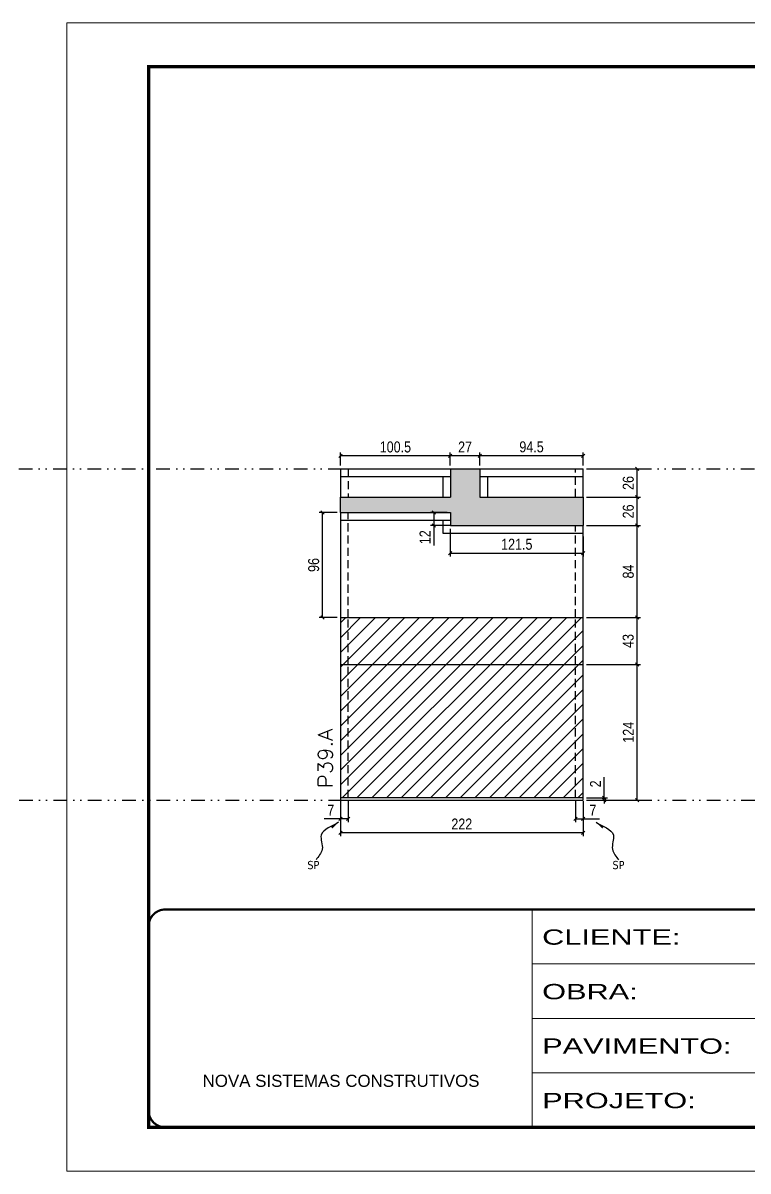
# Model space of a CAD drawing. Extents: x 13513 to 27878, y -21631 to 6985.
# Drawn here: x 19128 to 19791, y -7848 to -6798 of the extents above; entities that cross this region are included whole.
import ezdxf

# ---------------------------------------------------------------- set-up
doc = ezdxf.new("R2010")
doc.units = 0
for name, pattern in [('CONTINUO', [0]), ('DASHED', [0.75, 0.5, -0.25]), ('DIVIDE2', [0.625, 0.25, -0.125, 0, -0.125, 0, -0.125]), ('HIDDEN', [0.375, 0.25, -0.125])]:
    doc.linetypes.add(name, pattern=pattern)
for name, color, linetype in [('COTA', 241, 'Continuous'), ('Nível', 160, 'Continuous'), ('Painéis', 200, 'Continuous'), ('SARR_2.2x7', 40, 'Continuous'), ('Sarrafo de Pressão', 42, 'HIDDEN'), ('texto', 7, 'Continuous')]:
    doc.layers.add(name, color=color, linetype=linetype)
for name, color, linetype, lineweight in [('Folhas', 255, 'Continuous', 9), ('Hachura', 251, 'Continuous', 9), ('SARRAFO DE PRESSAO', 251, 'DASHED', 9), ('Texto Seção', 7, 'Continuous', 15)]:
    doc.layers.add(name, color=color, linetype=linetype, lineweight=lineweight)
doc.styles.add('ARIAL', font='arial.ttf')
doc.styles.add('COTA TECNICA', font='techl___.ttf', dxfattribs={"height": 10})
doc.styles.add('COTA TECNICA-50', font='techl___.ttf', dxfattribs={"height": 10})
doc.styles.add('REGUA-120', font='ROMANS.shx', dxfattribs={"height": 15})
doc.styles.get("Standard").update_dxf_attribs({"font": 'arial.ttf'})
doc.styles.add('Tecnologia', font='')
doc.styles.get('Tecnologia').set_extended_font_data('Forgotten Futurist')
doc.dimstyles.new('COTA PAINEL-50', dxfattribs={"dimtxt": 10, "dimasz": 3, "dimexe": 3, "dimexo": 3, "dimgap": 3, "dimtad": 1, "dimdec": 1, "dimzin": 12, "dimdsep": 46, "dimtxsty": 'COTA TECNICA-50', "dimblk1": 'OBLIQUE', "dimblk2": 'OBLIQUE', "dimsah": 1, "dimcen": 0.9, "dimclrd": 4, "dimclre": 4, "dimclrt": 240, "dimadec": 1, "dimazin": 3, "dimtfac": 1, "dimtdec": 1, "dimtmove": 0, "dimatfit": 3, "dimfxl": 1, "dimtolj": 1, "dimtzin": 12, "dimarcsym": 0})
doc.dimstyles.new('PAINEL', dxfattribs={"dimtxt": 10, "dimasz": 3, "dimexe": 3, "dimexo": 3, "dimgap": 3, "dimtad": 1, "dimdec": 1, "dimzin": 12, "dimdsep": 46, "dimtxsty": 'COTA TECNICA', "dimblk1": 'OBLIQUE', "dimblk2": 'OBLIQUE', "dimsah": 1, "dimcen": 0.9, "dimclrd": 4, "dimclre": 4, "dimclrt": 240, "dimadec": 1, "dimazin": 3, "dimtfac": 1, "dimtdec": 1, "dimtmove": 0, "dimatfit": 3, "dimfxl": 1, "dimtolj": 1, "dimtzin": 12, "dimarcsym": 0})
doc.dimstyles.get("Standard").update_dxf_attribs({"dimtxt": 0.18, "dimasz": 0.18, "dimexe": 0.18, "dimexo": 0.0625, "dimgap": 0.09, "dimtad": 0, "dimtih": 1, "dimtoh": 1, "dimdec": 4, "dimzin": 0, "dimdsep": 46, "dimtxsty": 'Standard', "dimcen": 0.09, "dimadec": 0, "dimazin": 0, "dimtfac": 1, "dimtdec": 4, "dimtofl": 0, "dimtmove": 0, "dimatfit": 3, "dimfxl": 1, "dimtolj": 1, "dimtzin": 0, "dimarcsym": 0})

# ---------------------------------------------------------------- blocks, each defined once
blk = doc.blocks.new('9999999999')
at = {"color": 30, "linetype": 'CONTINUO'}
for p, q in [((98564.6, 34230.2), (98564.6, 34429.4)), ((98564.6, 34379.6), (99584, 34379.6)), ((98564.6, 34329.8), (99488, 34329.8)), ((99584, 34329.8), (99488, 34329.8)), ((99488, 34329.8), (99488, 34230.2)), ((98564.6, 34280), (99488, 34280))]:
    blk.add_line(p, q, dxfattribs=at)
at = {"color": 30, "linetype": 'CONTINUO', "const_width": 2}
blk.add_lwpolyline([(99584, 34230.2), (99584, 34414.4, 0.414214), (99569, 34429.4), (98229, 34429.4, 0.414214), (98214, 34414.4), (98214, 34245.2, 0.414214), (98229, 34230.2), (99584, 34230.2)], format="xyb", dxfattribs=at)
at = {"layer": 'Folhas'}
blk.add_lwpolyline([(98139, 34190.2), (99624, 34190.2), (99624, 35240.2), (98139, 35240.2)], close=True, dxfattribs=at)
at = {"layer": 'Folhas', "color": 30, "const_width": 3}
blk.add_lwpolyline([(98214, 34230.2), (99584, 34230.2), (99584, 35200.2), (98214, 35200.2)], close=True, dxfattribs=at)
at = {"color": 7, "linetype": 'Continuous', "ltscale": 5, "style": 'ARIAL'}
for s, height, p in [('SKR', 15.48, (98837.7, 34393.1)), ('LEAF LOEFGREN', 15.483, (98837.7, 34343.3)), ('2° SUBSOLO INFERIOR', 15.483, (98837.7, 34293.5)), ('NOVA SISTEMAS CONSTRUTIVOS', 11.059, (98263.2, 34267.2)), ('PILARES', 15.48, (98837.7, 34243.7))]:
    blk.add_text(s, height=height, dxfattribs=at).set_placement(p)
at = {"layer": 'Folhas', "color": 7, "style": 'Tecnologia', "width": 1.5}
for s, p in [('CLIENTE:', (98573.7, 34397.2)), ('OBRA:', (98573.7, 34347.3)), ('PAVIMENTO:', (98573.7, 34297.5)), ('PROJETO:', (98573.7, 34247.7))]:
    blk.add_text(s, height=14, dxfattribs=at).set_placement(p)
blk = doc.blocks.new('_Oblique')
at = {"color": 0, "linetype": 'ByBlock', "lineweight": -2}
blk.add_line((-0.5, -0.5), (0.5, 0.5), dxfattribs=at)
blk = doc.blocks.new('*D2235')
at = {"layer": 'COTA', "color": 4, "lineweight": -2, "transparency": 16777216}
for p, q in [((19418.7, -7509.9), (19418.7, -7541.8)), ((19640.7, -7509.9), (19640.7, -7541.8)), ((19640.7, -7538.8), (19418.7, -7538.8))]:
    blk.add_line(p, q, dxfattribs=at)
at = {"layer": 'Defpoints', "color": 0, "transparency": 16777216}
for p in [(19418.7, -7506.9), (19640.7, -7506.9), (19418.7, -7538.8)]:
    blk.add_point(p, dxfattribs=at)
at = {"layer": 'COTA', "color": 4, "lineweight": -2, "transparency": 16777216, "xscale": 3, "yscale": 3, "zscale": 3, "rotation": 180}
blk.add_blockref('_Oblique', (19418.7, -7538.8), dxfattribs=at)
at = {"layer": 'COTA', "color": 4, "lineweight": -2, "transparency": 16777216, "xscale": 3, "yscale": 3, "zscale": 3}
blk.add_blockref('_Oblique', (19640.7, -7538.8), dxfattribs=at)
at = {"layer": 'COTA', "color": 240, "transparency": 16777216, "insert": (19529.7, -7530.8), "char_height": 10, "attachment_point": 5, "style": 'COTA TECNICA'}
blk.add_mtext('\\A1;222', dxfattribs=at)
blk = doc.blocks.new('*D2236')
at = {"layer": 'COTA', "color": 4, "lineweight": -2, "transparency": 16777216}
for p, q in [((19633.7, -7509.9), (19633.7, -7529.1)), ((19640.7, -7511.9), (19640.7, -7529.1)), ((19633.7, -7526.1), (19640.7, -7526.1)), ((19640.7, -7526.1), (19655.5, -7526.1))]:
    blk.add_line(p, q, dxfattribs=at)
at = {"layer": 'Defpoints', "color": 0, "transparency": 16777216}
for p in [(19633.7, -7506.9), (19640.7, -7508.9), (19640.7, -7526.1)]:
    blk.add_point(p, dxfattribs=at)
at = {"layer": 'COTA', "color": 4, "lineweight": -2, "transparency": 16777216, "xscale": 3, "yscale": 3, "zscale": 3, "rotation": 180}
blk.add_blockref('_Oblique', (19633.7, -7526.1), dxfattribs=at)
at = {"layer": 'COTA', "color": 4, "lineweight": -2, "transparency": 16777216, "xscale": 3, "yscale": 3, "zscale": 3}
blk.add_blockref('_Oblique', (19640.7, -7526.1), dxfattribs=at)
at = {"layer": 'COTA', "color": 240, "transparency": 16777216, "insert": (19649.6, -7518.1), "char_height": 10, "attachment_point": 5, "style": 'COTA TECNICA-50'}
blk.add_mtext('\\A1;7', dxfattribs=at)
blk = doc.blocks.new('*D2237')
at = {"layer": 'COTA', "color": 4, "lineweight": -2, "transparency": 16777216}
for p, q in [((19418.7, -7511.9), (19418.7, -7529.1)), ((19425.7, -7509.9), (19425.7, -7529.1)), ((19418.7, -7526.1), (19404, -7526.1)), ((19425.7, -7526.1), (19418.7, -7526.1))]:
    blk.add_line(p, q, dxfattribs=at)
at = {"layer": 'Defpoints', "color": 0, "transparency": 16777216}
for p in [(19425.7, -7506.9), (19418.7, -7508.9), (19418.7, -7526.1)]:
    blk.add_point(p, dxfattribs=at)
at = {"layer": 'COTA', "color": 4, "lineweight": -2, "transparency": 16777216, "xscale": 3, "yscale": 3, "zscale": 3, "rotation": 180}
blk.add_blockref('_Oblique', (19418.7, -7526.1), dxfattribs=at)
at = {"layer": 'COTA', "color": 4, "lineweight": -2, "transparency": 16777216, "xscale": 3, "yscale": 3, "zscale": 3}
blk.add_blockref('_Oblique', (19425.7, -7526.1), dxfattribs=at)
at = {"layer": 'COTA', "color": 240, "transparency": 16777216, "insert": (19409.9, -7518.1), "char_height": 10, "attachment_point": 5, "style": 'COTA TECNICA-50'}
blk.add_mtext('\\A1;7', dxfattribs=at)
blk = doc.blocks.new('*D2238')
at = {"layer": 'COTA', "color": 4, "lineweight": -2, "transparency": 16777216}
for p, q in [((19660, -7506.9), (19660, -7488.1)), ((19643.7, -7506.9), (19663, -7506.9)), ((19660, -7508.9), (19660, -7506.9)), ((19643.7, -7508.9), (19663, -7508.9)), ((19660, -7508.9), (19660, -7511.9))]:
    blk.add_line(p, q, dxfattribs=at)
at = {"layer": 'Defpoints', "color": 0, "transparency": 16777216}
for p in [(19640.7, -7506.9), (19640.7, -7508.9), (19660, -7508.9)]:
    blk.add_point(p, dxfattribs=at)
at = {"layer": 'COTA', "color": 4, "lineweight": -2, "transparency": 16777216, "xscale": 3, "yscale": 3, "zscale": 3}
for p, rotation in [((19660, -7506.9), 270), ((19660, -7508.9), 90)]:
    blk.add_blockref('_Oblique', p, dxfattribs=dict(at, rotation=rotation))
at = {"layer": 'COTA', "color": 240, "transparency": 16777216, "insert": (19652, -7494.1), "char_height": 10, "attachment_point": 5, "rotation": 90, "style": 'COTA TECNICA-50'}
blk.add_mtext('\\A1;2', dxfattribs=at)
blk = doc.blocks.new('*D2239')
at = {"layer": 'COTA', "color": 4, "lineweight": -2, "transparency": 16777216}
for p, q in [((19643.7, -7341.9), (19693.1, -7341.9)), ((19690.1, -7384.9), (19690.1, -7341.9)), ((19643.7, -7384.9), (19693.1, -7384.9))]:
    blk.add_line(p, q, dxfattribs=at)
at = {"layer": 'Defpoints', "color": 0, "transparency": 16777216}
for p in [(19640.7, -7341.9), (19690.1, -7341.9), (19640.7, -7384.9)]:
    blk.add_point(p, dxfattribs=at)
at = {"layer": 'COTA', "color": 4, "lineweight": -2, "transparency": 16777216, "xscale": 3, "yscale": 3, "zscale": 3}
for p, rotation in [((19690.1, -7341.9), 90), ((19690.1, -7384.9), 270)]:
    blk.add_blockref('_Oblique', p, dxfattribs=dict(at, rotation=rotation))
at = {"layer": 'COTA', "color": 240, "transparency": 16777216, "insert": (19681.9, -7363.4), "char_height": 10, "attachment_point": 5, "rotation": 90, "style": 'COTA TECNICA-50'}
blk.add_mtext('\\A1;43', dxfattribs=at)
blk = doc.blocks.new('*D2240')
at = {"layer": 'COTA', "color": 4, "linetype": 'ByBlock', "lineweight": -2, "transparency": 16777216}
for p, q in [((19643.7, -7384.9), (19693.1, -7384.9)), ((19690.1, -7508.9), (19690.1, -7384.9)), ((19643.7, -7508.9), (19693.1, -7508.9))]:
    blk.add_line(p, q, dxfattribs=at)
at = {"layer": 'Defpoints', "color": 0, "linetype": 'ByBlock', "transparency": 16777216}
for p in [(19640.7, -7384.9), (19690.1, -7384.9), (19640.7, -7508.9)]:
    blk.add_point(p, dxfattribs=at)
at = {"layer": 'COTA', "color": 4, "linetype": 'ByBlock', "lineweight": -2, "transparency": 16777216, "xscale": 3, "yscale": 3, "zscale": 3}
for p, rotation in [((19690.1, -7384.9), 90), ((19690.1, -7508.9), 270)]:
    blk.add_blockref('_Oblique', p, dxfattribs=dict(at, rotation=rotation))
at = {"layer": 'COTA', "color": 240, "linetype": 'ByBlock', "transparency": 16777216, "insert": (19682, -7446.9), "char_height": 10, "attachment_point": 5, "rotation": 90, "style": 'COTA TECNICA'}
blk.add_mtext('\\A1;124', dxfattribs=at)
blk = doc.blocks.new('*D2241')
at = {"layer": 'COTA', "color": 4, "linetype": 'ByBlock', "lineweight": -2, "transparency": 16777216}
for p, q in [((19643.7, -7384.9), (19693.1, -7384.9)), ((19690.1, -7508.9), (19690.1, -7384.9)), ((19643.7, -7508.9), (19693.1, -7508.9))]:
    blk.add_line(p, q, dxfattribs=at)
at = {"layer": 'Defpoints', "color": 0, "linetype": 'ByBlock', "transparency": 16777216}
for p in [(19640.7, -7384.9), (19690.1, -7384.9), (19640.7, -7508.9)]:
    blk.add_point(p, dxfattribs=at)
at = {"layer": 'COTA', "color": 4, "linetype": 'ByBlock', "lineweight": -2, "transparency": 16777216, "xscale": 3, "yscale": 3, "zscale": 3}
for p, rotation in [((19690.1, -7384.9), 90), ((19690.1, -7508.9), 270)]:
    blk.add_blockref('_Oblique', p, dxfattribs=dict(at, rotation=rotation))
at = {"layer": 'COTA', "color": 240, "linetype": 'ByBlock', "transparency": 16777216, "insert": (19682, -7446.9), "char_height": 10, "attachment_point": 5, "rotation": 90, "style": 'COTA TECNICA'}
blk.add_mtext('\\A1;124', dxfattribs=at)
blk = doc.blocks.new('*D2242')
at = {"layer": 'COTA', "color": 4, "lineweight": -2, "transparency": 16777216}
for p, q in [((19418.7, -7202.9), (19418.7, -7191.1)), ((19519.2, -7202.9), (19519.2, -7191.1)), ((19519.2, -7194.1), (19418.7, -7194.1))]:
    blk.add_line(p, q, dxfattribs=at)
at = {"layer": 'Defpoints', "color": 0, "transparency": 16777216}
for p in [(19418.7, -7194.1), (19418.7, -7205.9), (19519.2, -7205.9)]:
    blk.add_point(p, dxfattribs=at)
at = {"layer": 'COTA', "color": 4, "lineweight": -2, "transparency": 16777216, "xscale": 3, "yscale": 3, "zscale": 3, "rotation": 180}
blk.add_blockref('_Oblique', (19418.7, -7194.1), dxfattribs=at)
at = {"layer": 'COTA', "color": 4, "lineweight": -2, "transparency": 16777216, "xscale": 3, "yscale": 3, "zscale": 3}
blk.add_blockref('_Oblique', (19519.2, -7194.1), dxfattribs=at)
at = {"layer": 'COTA', "color": 240, "transparency": 16777216, "insert": (19469, -7186), "char_height": 10, "attachment_point": 5, "style": 'COTA TECNICA'}
blk.add_mtext('\\A1;100.5', dxfattribs=at)
blk = doc.blocks.new('*D2243')
at = {"layer": 'COTA', "color": 4, "lineweight": -2, "transparency": 16777216}
for p, q in [((19519.2, -7202.9), (19519.2, -7191.1)), ((19546.2, -7202.9), (19546.2, -7191.1)), ((19546.2, -7194.1), (19519.2, -7194.1))]:
    blk.add_line(p, q, dxfattribs=at)
at = {"layer": 'Defpoints', "color": 0, "transparency": 16777216}
for p in [(19519.2, -7194.1), (19519.2, -7205.9), (19546.2, -7205.9)]:
    blk.add_point(p, dxfattribs=at)
at = {"layer": 'COTA', "color": 4, "lineweight": -2, "transparency": 16777216, "xscale": 3, "yscale": 3, "zscale": 3, "rotation": 180}
blk.add_blockref('_Oblique', (19519.2, -7194.1), dxfattribs=at)
at = {"layer": 'COTA', "color": 4, "lineweight": -2, "transparency": 16777216, "xscale": 3, "yscale": 3, "zscale": 3}
blk.add_blockref('_Oblique', (19546.2, -7194.1), dxfattribs=at)
at = {"layer": 'COTA', "color": 240, "transparency": 16777216, "insert": (19532.7, -7186), "char_height": 10, "attachment_point": 5, "style": 'COTA TECNICA'}
blk.add_mtext('\\A1;27', dxfattribs=at)
blk = doc.blocks.new('*D2244')
at = {"layer": 'COTA', "color": 4, "lineweight": -2, "transparency": 16777216}
for p, q in [((19546.2, -7202.9), (19546.2, -7191.1)), ((19640.7, -7202.9), (19640.7, -7191.1)), ((19640.7, -7194.1), (19546.2, -7194.1))]:
    blk.add_line(p, q, dxfattribs=at)
at = {"layer": 'Defpoints', "color": 0, "transparency": 16777216}
for p in [(19546.2, -7194.1), (19546.2, -7205.9), (19640.7, -7205.9)]:
    blk.add_point(p, dxfattribs=at)
at = {"layer": 'COTA', "color": 4, "lineweight": -2, "transparency": 16777216, "xscale": 3, "yscale": 3, "zscale": 3, "rotation": 180}
blk.add_blockref('_Oblique', (19546.2, -7194.1), dxfattribs=at)
at = {"layer": 'COTA', "color": 4, "lineweight": -2, "transparency": 16777216, "xscale": 3, "yscale": 3, "zscale": 3}
blk.add_blockref('_Oblique', (19640.7, -7194.1), dxfattribs=at)
at = {"layer": 'COTA', "color": 240, "transparency": 16777216, "insert": (19593.5, -7185.9), "char_height": 10, "attachment_point": 5, "style": 'COTA TECNICA'}
blk.add_mtext('\\A1;94.5', dxfattribs=at)
blk = doc.blocks.new('*D2245')
at = {"layer": 'COTA', "color": 4, "lineweight": -2, "transparency": 16777216}
for p, q in [((19643.7, -7257.9), (19693.1, -7257.9)), ((19690.1, -7341.9), (19690.1, -7257.9)), ((19643.7, -7341.9), (19693.1, -7341.9))]:
    blk.add_line(p, q, dxfattribs=at)
at = {"layer": 'Defpoints', "color": 0, "transparency": 16777216}
for p in [(19640.7, -7257.9), (19690.1, -7257.9), (19640.7, -7341.9)]:
    blk.add_point(p, dxfattribs=at)
at = {"layer": 'COTA', "color": 4, "lineweight": -2, "transparency": 16777216, "xscale": 3, "yscale": 3, "zscale": 3}
for p, rotation in [((19690.1, -7257.9), 90), ((19690.1, -7341.9), 270)]:
    blk.add_blockref('_Oblique', p, dxfattribs=dict(at, rotation=rotation))
at = {"layer": 'COTA', "color": 240, "transparency": 16777216, "insert": (19682, -7299.9), "char_height": 10, "attachment_point": 5, "rotation": 90, "style": 'COTA TECNICA'}
blk.add_mtext('\\A1;84', dxfattribs=at)
blk = doc.blocks.new('*D2246')
at = {"layer": 'COTA', "color": 4, "lineweight": -2, "transparency": 16777216}
for p, q in [((19643.7, -7231.9), (19693.1, -7231.9)), ((19690.1, -7257.9), (19690.1, -7231.9)), ((19643.7, -7257.9), (19693.1, -7257.9))]:
    blk.add_line(p, q, dxfattribs=at)
at = {"layer": 'Defpoints', "color": 0, "transparency": 16777216}
for p in [(19640.7, -7231.9), (19690.1, -7231.9), (19640.7, -7257.9)]:
    blk.add_point(p, dxfattribs=at)
at = {"layer": 'COTA', "color": 4, "lineweight": -2, "transparency": 16777216, "xscale": 3, "yscale": 3, "zscale": 3}
for p, rotation in [((19690.1, -7231.9), 90), ((19690.1, -7257.9), 270)]:
    blk.add_blockref('_Oblique', p, dxfattribs=dict(at, rotation=rotation))
at = {"layer": 'COTA', "color": 240, "transparency": 16777216, "insert": (19682, -7244.9), "char_height": 10, "attachment_point": 5, "rotation": 90, "style": 'COTA TECNICA'}
blk.add_mtext('\\A1;26', dxfattribs=at)
blk = doc.blocks.new('*D2247')
at = {"layer": 'COTA', "color": 4, "lineweight": -2, "transparency": 16777216}
for p, q in [((19643.7, -7205.9), (19693.1, -7205.9)), ((19690.1, -7231.9), (19690.1, -7205.9)), ((19643.7, -7231.9), (19693.1, -7231.9))]:
    blk.add_line(p, q, dxfattribs=at)
at = {"layer": 'Defpoints', "color": 0, "transparency": 16777216}
for p in [(19640.7, -7205.9), (19690.1, -7205.9), (19640.7, -7231.9)]:
    blk.add_point(p, dxfattribs=at)
at = {"layer": 'COTA', "color": 4, "lineweight": -2, "transparency": 16777216, "xscale": 3, "yscale": 3, "zscale": 3}
for p, rotation in [((19690.1, -7205.9), 90), ((19690.1, -7231.9), 270)]:
    blk.add_blockref('_Oblique', p, dxfattribs=dict(at, rotation=rotation))
at = {"layer": 'COTA', "color": 240, "transparency": 16777216, "insert": (19682, -7218.9), "char_height": 10, "attachment_point": 5, "rotation": 90, "style": 'COTA TECNICA'}
blk.add_mtext('\\A1;26', dxfattribs=at)
blk = doc.blocks.new('*D2248')
at = {"layer": 'COTA', "color": 4, "lineweight": -2, "transparency": 16777216}
for p, q in [((19415.7, -7245.9), (19399.4, -7245.9)), ((19402.4, -7341.9), (19402.4, -7245.9)), ((19415.7, -7341.9), (19399.4, -7341.9))]:
    blk.add_line(p, q, dxfattribs=at)
at = {"layer": 'Defpoints', "color": 0, "transparency": 16777216}
for p in [(19402.4, -7245.9), (19418.7, -7245.9), (19418.7, -7341.9)]:
    blk.add_point(p, dxfattribs=at)
at = {"layer": 'COTA', "color": 4, "lineweight": -2, "transparency": 16777216, "xscale": 3, "yscale": 3, "zscale": 3}
for p, rotation in [((19402.4, -7245.9), 90), ((19402.4, -7341.9), 270)]:
    blk.add_blockref('_Oblique', p, dxfattribs=dict(at, rotation=rotation))
at = {"layer": 'COTA', "color": 240, "transparency": 16777216, "insert": (19394.3, -7293.9), "char_height": 10, "attachment_point": 5, "rotation": 90, "style": 'COTA TECNICA'}
blk.add_mtext('\\A1;96', dxfattribs=at)
blk = doc.blocks.new('*D2270')
at = {"layer": 'COTA', "color": 4, "lineweight": -2, "transparency": 16777216}
for p, q in [((19516.2, -7245.9), (19501.2, -7245.9)), ((19504.2, -7245.9), (19504.2, -7257.9)), ((19516.2, -7257.9), (19501.2, -7257.9)), ((19504.2, -7257.9), (19504.2, -7276.2))]:
    blk.add_line(p, q, dxfattribs=at)
at = {"layer": 'Defpoints', "color": 0, "transparency": 16777216}
for p in [(19519.2, -7245.9), (19504.2, -7257.9), (19519.2, -7257.9)]:
    blk.add_point(p, dxfattribs=at)
at = {"layer": 'COTA', "color": 4, "lineweight": -2, "transparency": 16777216, "xscale": 3, "yscale": 3, "zscale": 3}
for p, rotation in [((19504.2, -7245.9), 90), ((19504.2, -7257.9), 270)]:
    blk.add_blockref('_Oblique', p, dxfattribs=dict(at, rotation=rotation))
at = {"layer": 'COTA', "color": 240, "transparency": 16777216, "insert": (19496.1, -7268.5), "char_height": 10, "attachment_point": 5, "rotation": 90, "style": 'COTA TECNICA'}
blk.add_mtext('\\A1;12', dxfattribs=at)
blk = doc.blocks.new('*D2271')
at = {"layer": 'COTA', "color": 4, "lineweight": -2, "transparency": 16777216}
for p, q in [((19519.2, -7260.9), (19519.2, -7286.1)), ((19640.7, -7267.9), (19640.7, -7286.1)), ((19519.2, -7283.1), (19640.7, -7283.1))]:
    blk.add_line(p, q, dxfattribs=at)
at = {"layer": 'Defpoints', "color": 0, "transparency": 16777216}
for p in [(19519.2, -7257.9), (19640.7, -7264.9), (19640.7, -7283.1)]:
    blk.add_point(p, dxfattribs=at)
at = {"layer": 'COTA', "color": 4, "lineweight": -2, "transparency": 16777216, "xscale": 3, "yscale": 3, "zscale": 3, "rotation": 180}
blk.add_blockref('_Oblique', (19519.2, -7283.1), dxfattribs=at)
at = {"layer": 'COTA', "color": 4, "lineweight": -2, "transparency": 16777216, "xscale": 3, "yscale": 3, "zscale": 3}
blk.add_blockref('_Oblique', (19640.7, -7283.1), dxfattribs=at)
at = {"layer": 'COTA', "color": 240, "transparency": 16777216, "insert": (19580, -7275), "char_height": 10, "attachment_point": 5, "style": 'COTA TECNICA'}
blk.add_mtext('\\A1;121.5', dxfattribs=at)

msp = doc.modelspace()

# ---------------------------------------------------------------- hatches: boundary and pattern name
at = {"layer": 'COTA'}
h = msp.add_hatch(dxfattribs=at)
h.set_pattern_fill('AR-CONC', color=256, scale=0.03)
h.paths.add_polyline_path([(19640.74, -7257.89), (19640.74, -7231.89), (19546.24, -7231.89), (19546.24, -7205.89), (19519.24, -7205.89), (19519.24, -7231.89), (19418.74, -7231.89), (19418.74, -7245.89), (19519.24, -7245.89), (19519.24, -7257.89)])
at = {"layer": 'Hachura', "linetype": 'ByBlock'}
h = msp.add_hatch(dxfattribs=at)
h.set_pattern_fill('ANSI31', color=256, scale=3)
h.paths.add_polyline_path([(19640.74, -7384.89), (19640.74, -7341.89), (19418.74, -7341.89), (19418.74, -7384.89)])
h.paths.add_polyline_path([(19640.74, -7506.89), (19640.74, -7384.89), (19418.74, -7384.89), (19418.74, -7506.89)])
h.paths.add_polyline_path([(19836.63, -7384.89), (19836.63, -7506.89), (20058.63, -7506.89), (20058.63, -7384.89)])
h.paths.add_polyline_path([(19836.63, -7285.89), (19836.63, -7384.89), (20058.63, -7384.89), (20058.63, -7285.89)])
h.paths.add_polyline_path([(20271.71, -7295.89), (20246.71, -7295.89), (20246.71, -7506.89), (20271.71, -7506.89)])
h.paths.add_polyline_path([(20271.71, -7231.89), (20271.71, -7205.89), (20246.71, -7205.89), (20246.71, -7231.89)])
h.paths.add_polyline_path([(20464.39, -7231.89), (20489.39, -7231.89), (20489.39, -7205.89), (20464.39, -7205.89)])
h.paths.add_polyline_path([(20464.39, -7506.89), (20489.39, -7506.89), (20489.39, -7262.89), (20464.39, -7262.89)])
h.paths.add_polyline_path([(20489.39, -7262.89), (20489.39, -7257.89), (20464.39, -7257.89), (20464.39, -7262.89)])

# ---------------------------------------------------------------- linework, layer by layer
at = {"layer": 'COTA'}
for p, q in [((19519.24, -7205.89), (19546.24, -7205.89)), ((19418.74, -7245.89), (19418.74, -7231.89)), ((19640.74, -7231.89), (19640.74, -7257.89)), ((19519.24, -7257.89), (19512.24, -7257.89)), ((19512.24, -7257.89), (19512.24, -7264.89))]:
    msp.add_line(p, q, dxfattribs=at)
at = {"layer": 'Nível', "color": 4, "linetype": 'DIVIDE2', "ltscale": 50}
for p, q in [((17583.47, -7205.89), (21517.65, -7205.89)), ((13526.77, -7508.89), (21531.15, -7508.89))]:
    msp.add_line(p, q, dxfattribs=at)
at = {"layer": 'Painéis'}
for p, q in [((19418.74, -7205.89), (19418.74, -7231.89)), ((19418.74, -7205.89), (19519.24, -7205.89)), ((19519.24, -7205.89), (19519.24, -7231.89)), ((19546.24, -7205.89), (19546.24, -7231.89)), ((19546.24, -7205.89), (19640.74, -7205.89)), ((19640.74, -7231.89), (19640.74, -7205.89)), ((19418.74, -7231.89), (19519.24, -7231.89)), ((19546.24, -7231.89), (19640.74, -7231.89)), ((19418.74, -7245.89), (19519.24, -7245.89)), ((19418.74, -7245.89), (19418.74, -7508.89)), ((19519.24, -7245.89), (19519.24, -7257.89)), ((19519.24, -7257.89), (19640.74, -7257.89)), ((19640.74, -7508.89), (19640.74, -7257.89)), ((19418.74, -7341.89), (19640.74, -7341.89)), ((19418.74, -7384.89), (19640.74, -7384.89)), ((19418.74, -7508.89), (19640.74, -7508.89))]:
    msp.add_line(p, q, dxfattribs=at)
msp.add_lwpolyline([(19640.74, -7506.89), (19418.74, -7506.89), (19418.74, -7508.89), (19640.74, -7508.89)], close=True, dxfattribs=at)
at = {"layer": 'SARR_2.2x7'}
for p, q in [((19418.74, -7212.89), (19519.24, -7212.89)), ((19512.24, -7212.89), (19512.24, -7231.89)), ((19546.24, -7212.89), (19640.74, -7212.89)), ((19553.24, -7212.89), (19553.24, -7231.89)), ((19418.74, -7252.89), (19519.24, -7252.89)), ((19512.24, -7252.89), (19512.24, -7257.89)), ((19512.24, -7264.89), (19640.74, -7264.89))]:
    msp.add_line(p, q, dxfattribs=at)
at = {"layer": 'Sarrafo de Pressão', "ltscale": 30}
for p, q in [((19425.74, -7205.89), (19425.74, -7231.89)), ((19633.74, -7231.89), (19633.74, -7205.89)), ((19425.74, -7341.89), (19425.74, -7245.89)), ((19633.74, -7341.89), (19633.74, -7257.89)), ((19425.74, -7384.89), (19425.74, -7341.89)), ((19633.74, -7384.89), (19633.74, -7341.89)), ((19425.74, -7506.89), (19425.74, -7384.89)), ((19633.74, -7506.89), (19633.74, -7384.89))]:
    msp.add_line(p, q, dxfattribs=at)

# ---------------------------------------------------------------- block references
at = {"layer": 'SARRAFO DE PRESSAO', "color": 6, "linetype": 'ByBlock'}
msp.add_blockref('9999999999', (-78970.51, -42038.38), dxfattribs=at)

# ---------------------------------------------------------------- texts
at = {"layer": 'texto', "color": 0, "char_height": 7.5, "attachment_point": 5}
for insert in [(19393.97, -7568.38), (19672.99, -7568.38)]:
    msp.add_mtext('{\\fTahoma|b0|i0|c0|p34;\\C4;SP}', dxfattribs=dict(at, insert=insert))
at = {"layer": 'Texto Seção', "style": 'REGUA-120', "width": 1.1}
msp.add_text('P39.A', height=13, rotation=90, dxfattribs=at).set_placement((19411.49, -7498.13))

# ---------------------------------------------------------------- dimensions: what is measured, and where the dimension line sits
at = {"layer": 'COTA'}
for base, p1, p2, dimstyle, picture, middle in [((19418.74, -7194.08), (19519.24, -7205.89), (19418.74, -7205.89), 'PAINEL', '*D2242', (19468.99, -7185.97)), ((19519.24, -7194.08), (19546.24, -7205.89), (19519.24, -7205.89), 'PAINEL', '*D2243', (19532.74, -7186.01)), ((19546.24, -7194.08), (19640.74, -7205.89), (19546.24, -7205.89), 'PAINEL', '*D2244', (19593.49, -7185.94)), ((19640.74, -7283.14), (19519.24, -7257.89), (19640.74, -7264.89), 'PAINEL', '*D2271', (19579.99, -7275.03)), ((19640.74, -7526.13), (19633.74, -7506.89), (19640.74, -7508.89), 'COTA PAINEL-50', '*D2236', (19649.61, -7518.06))]:
    dim = msp.add_linear_dim(base=base, p1=p1, p2=p2, dimstyle=dimstyle, dxfattribs=at)
    dim.commit()
    dim.dimension.update_dxf_attribs({"geometry": picture, "text_midpoint": middle})
for base, p1, p2, angle, dimstyle, picture, middle in [((19690.11, -7205.89), (19640.74, -7231.89), (19640.74, -7205.89), 90, 'PAINEL', '*D2247', (19682.01, -7218.89)), ((19690.11, -7231.89), (19640.74, -7257.89), (19640.74, -7231.89), 90, 'PAINEL', '*D2246', (19682.01, -7244.89)), ((19402.39, -7245.89), (19418.74, -7341.89), (19418.74, -7245.89), 90, 'PAINEL', '*D2248', (19394.26, -7293.89)), ((19504.2, -7257.89), (19519.24, -7245.89), (19519.24, -7257.89), 90, 'PAINEL', '*D2270', (19496.14, -7268.55)), ((19690.11, -7257.89), (19640.74, -7341.89), (19640.74, -7257.89), 90, 'PAINEL', '*D2245', (19682.02, -7299.89)), ((19690.11, -7341.89), (19640.74, -7384.89), (19640.74, -7341.89), 90, 'COTA PAINEL-50', '*D2239', (19681.89, -7363.39)), ((19418.74, -7526.13), (19425.74, -7506.89), (19418.74, -7508.89), 180, 'COTA PAINEL-50', '*D2237', (19409.88, -7518.06))]:
    dim = msp.add_linear_dim(base=base, p1=p1, p2=p2, angle=angle, dimstyle=dimstyle, dxfattribs=at)
    dim.commit()
    dim.dimension.update_dxf_attribs({"geometry": picture, "text_midpoint": middle})
at = {"layer": 'COTA', "linetype": 'ByBlock'}
for picture in ['*D2240', '*D2241']:
    dim = msp.add_aligned_dim(p1=(19640.74, -7508.89), p2=(19640.74, -7384.89), distance=-49.37, dimstyle='PAINEL', dxfattribs=at)
    dim.commit()
    dim.dimension.update_dxf_attribs({"geometry": picture, "text_midpoint": (19682.04, -7446.89)})
at = {"layer": 'COTA'}
dim = msp.add_linear_dim(base=(19660, -7508.89), p1=(19640.74, -7506.89), p2=(19640.74, -7508.89), angle=90, dimstyle='COTA PAINEL-50', dxfattribs=at)
dim.commit()
dim.dimension.update_dxf_attribs({"geometry": '*D2238', "text_midpoint": (19660, -7494.14), "dimtype": 160})
dim = msp.add_linear_dim(base=(19418.74, -7538.79), p1=(19640.74, -7506.89), p2=(19418.74, -7506.89), angle=180, dimstyle='PAINEL', override={"dimarcsym": 2}, dxfattribs=at)
dim.commit()
dim.dimension.update_dxf_attribs({"geometry": '*D2235', "text_midpoint": (19529.74, -7530.79)})

# ---------------------------------------------------------------- leaders
at = {"layer": 'COTA', "path_type": 1}
for points in [[(19416.92, -7529.07), (19401.13, -7540.91), (19402.05, -7553.91), (19396.5, -7563.69)], [(19652.57, -7529.07), (19668.36, -7540.91), (19667.43, -7553.91), (19672.99, -7563.69)]]:
    msp.add_leader(points, dimstyle='Standard', override={"dimasz": 8}, dxfattribs=at)

doc.saveas('drawing.dxf')
